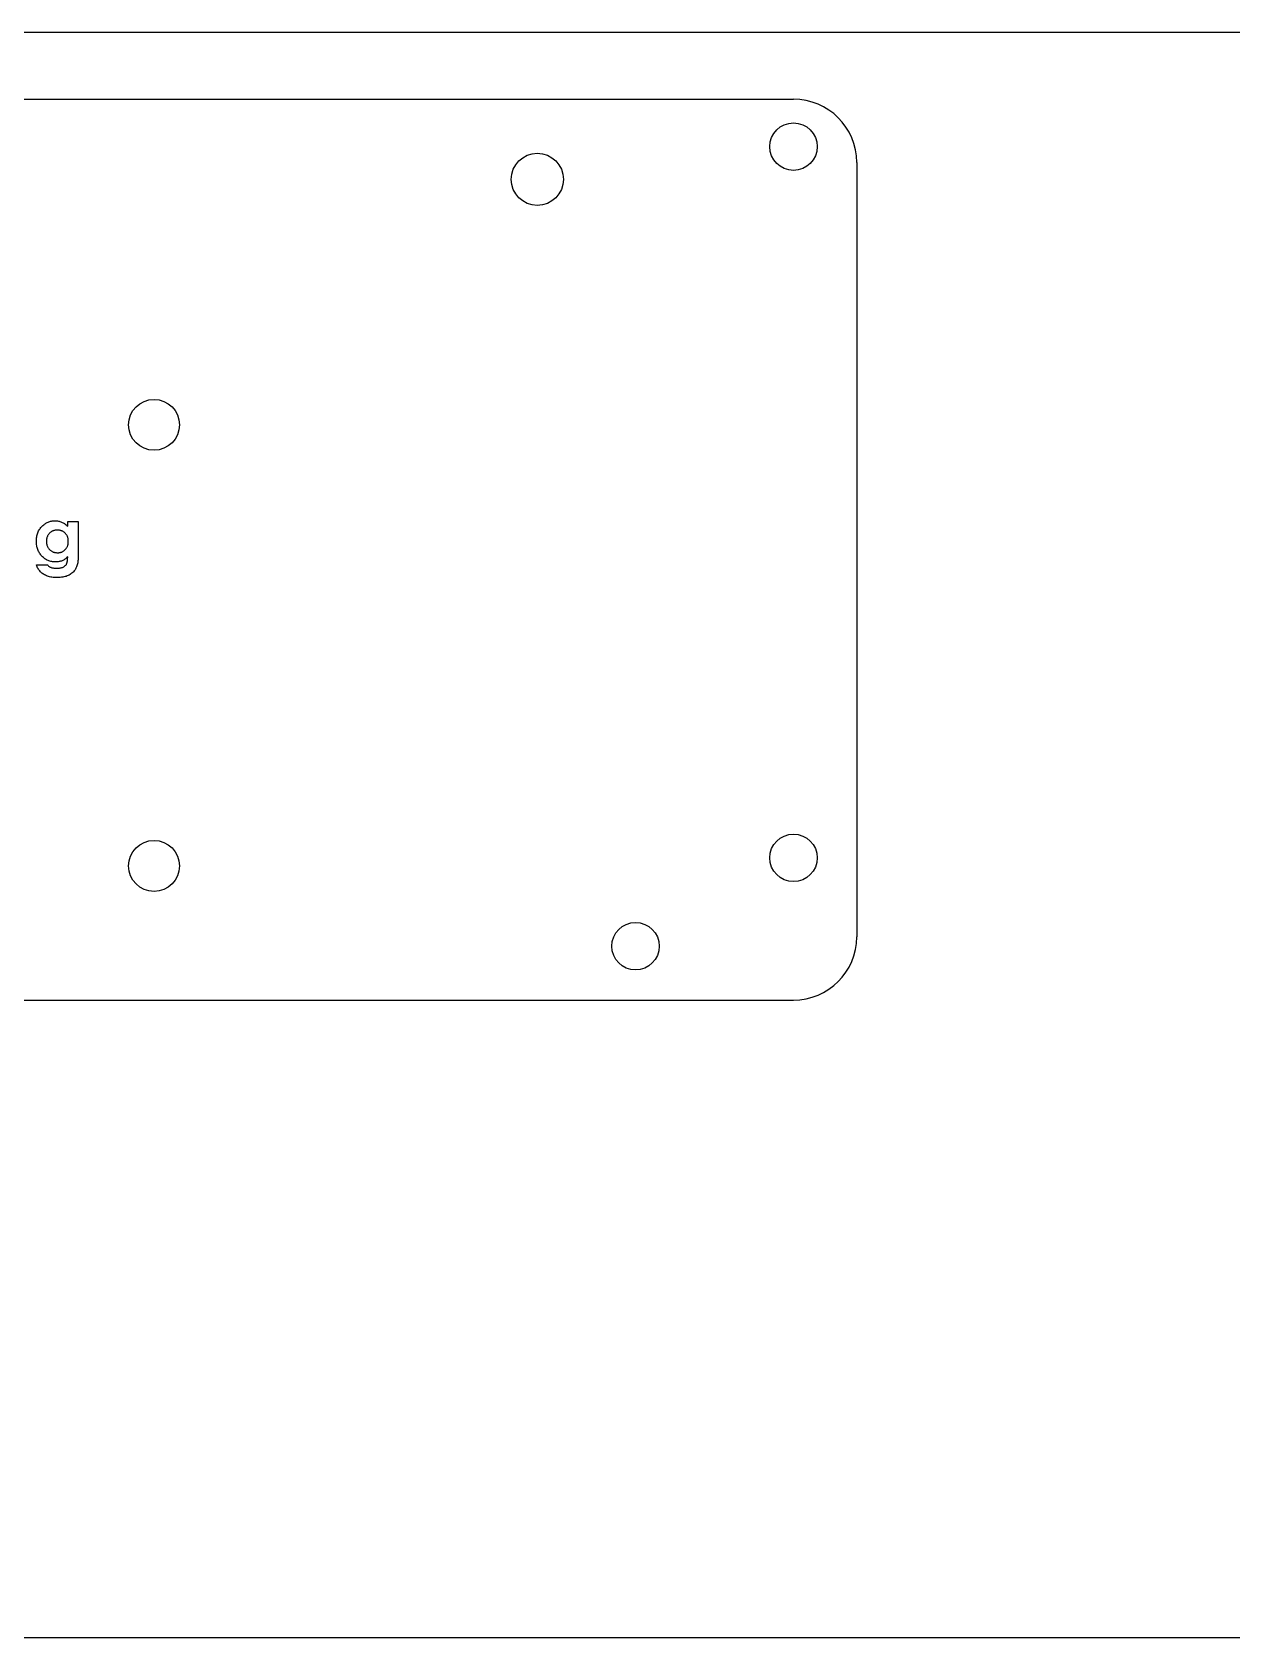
# Model space of a CAD drawing. Header units: millimetres. Extents: x -51 to 558, y -75 to 27.
# Drawn here: x 25.4 to 101.2, y -74.8 to 26.8 of the extents above; entities that cross this region are included whole.
import ezdxf

# ---------------------------------------------------------------- set-up
doc = ezdxf.new("R2010")
doc.units = ezdxf.units.MM

msp = doc.modelspace()

# ---------------------------------------------------------------- linework, layer by layer
at = {"color": 7, "linetype": 'Continuous', "lineweight": 25}
for p, q in [((-44, 22.58), (73.5, 22.58)), ((77.5, 18.58), (77.5, -30.42)), ((27.6, -4.14), (28.27, -4.14)), ((27.6, -4.43), (27.6, -4.14)), ((28.27, -4.14), (28.27, -6.32)), ((25.62, -6.88), (26.32, -6.88)), ((-44, -34.42), (73.5, -34.42))]:
    msp.add_line(p, q, dxfattribs=at)
msp.add_lwpolyline([(-51.18, 26.83), (558.42, 26.83), (558.42, -74.77), (-51.18, -74.77)], close=True)
for centre, radius in [((73.5, 19.58), 1.5), ((57.3, 17.51), 1.65), ((33.06, 1.98), 1.61), ((33.06, -25.93), 1.61), ((73.5, -25.42), 1.5), ((63.51, -31.01), 1.5)]:
    msp.add_circle(centre, radius, dxfattribs=at)
for centre, start, end in [((73.5, 18.58), 0, 90), ((73.5, -30.42), 270, 0)]:
    msp.add_arc(centre, 4, start, end, dxfattribs=at)
for points, knots in [([(25.62, -5.4), (25.62, -5.35), (25.62, -5.25), (25.64, -5.11), (25.67, -4.98), (25.71, -4.85), (25.76, -4.73), (25.83, -4.62), (25.9, -4.52), (25.96, -4.46), (25.99, -4.43)], [0, 0, 0, 0, 0.138016, 0.269734, 0.396745, 0.520319, 0.640547, 0.759724, 0.879131, 1, 1, 1, 1]), ([(25.99, -4.43), (26.02, -4.4), (26.08, -4.35), (26.17, -4.28), (26.26, -4.22), (26.36, -4.18), (26.46, -4.14), (26.57, -4.11), (26.68, -4.1), (26.76, -4.1), (26.8, -4.1)], [0, 0, 0, 0, 0.130259, 0.256681, 0.379784, 0.501471, 0.623319, 0.746312, 0.871731, 1, 1, 1, 1]), ([(26.95, -4.68), (26.92, -4.68), (26.87, -4.68), (26.8, -4.69), (26.73, -4.71), (26.67, -4.73), (26.61, -4.76), (26.55, -4.79), (26.5, -4.83), (26.45, -4.88), (26.4, -4.93), (26.36, -4.99), (26.33, -5.05), (26.3, -5.11), (26.28, -5.18), (26.26, -5.24), (26.25, -5.32), (26.25, -5.37), (26.25, -5.39)], [0, 0, 0, 0, 0.0661972, 0.1303252, 0.1924907, 0.2530305, 0.3135966, 0.3740775, 0.4347841, 0.4976095, 0.5600519, 0.6210323, 0.6822723, 0.7428874, 0.8046208, 0.8677359, 0.9325712, 1, 1, 1, 1]), ([(26.8, -4.1), (26.83, -4.1), (26.9, -4.1), (27.01, -4.11), (27.11, -4.14), (27.21, -4.17), (27.31, -4.22), (27.4, -4.27), (27.5, -4.34), (27.56, -4.4), (27.6, -4.43)], [0, 0, 0, 0, 0.1210153, 0.2397995, 0.3576578, 0.474596, 0.5951772, 0.7216093, 0.8564452, 1, 1, 1, 1]), ([(27.64, -5.4), (27.64, -5.37), (27.64, -5.32), (27.63, -5.24), (27.61, -5.17), (27.59, -5.11), (27.57, -5.04), (27.53, -4.98), (27.49, -4.93), (27.45, -4.88), (27.4, -4.83), (27.34, -4.79), (27.29, -4.76), (27.22, -4.73), (27.16, -4.71), (27.09, -4.69), (27.02, -4.68), (26.97, -4.68), (26.95, -4.68)], [0, 0, 0, 0, 0.069444, 0.135592, 0.199609, 0.261895, 0.32322, 0.383708, 0.44425, 0.505361, 0.566852, 0.626748, 0.685936, 0.745803, 0.8065, 0.868686, 0.933056, 1, 1, 1, 1]), ([(26.83, -6.7), (26.79, -6.7), (26.71, -6.7), (26.59, -6.68), (26.47, -6.65), (26.36, -6.61), (26.26, -6.56), (26.15, -6.49), (26.06, -6.42), (25.97, -6.33), (25.89, -6.24), (25.82, -6.14), (25.76, -6.03), (25.71, -5.91), (25.67, -5.79), (25.64, -5.67), (25.63, -5.53), (25.62, -5.44), (25.62, -5.4)], [0, 0, 0, 0, 0.062973, 0.1237, 0.183445, 0.242476, 0.301273, 0.360988, 0.421869, 0.484864, 0.548268, 0.610431, 0.67277, 0.73514, 0.798288, 0.86338, 0.930319, 1, 1, 1, 1]), ([(26.25, -5.39), (26.25, -5.42), (26.25, -5.47), (26.26, -5.54), (26.28, -5.61), (26.3, -5.68), (26.33, -5.74), (26.36, -5.8), (26.4, -5.86), (26.45, -5.91), (26.5, -5.96), (26.56, -6), (26.62, -6.04), (26.68, -6.07), (26.74, -6.09), (26.81, -6.1), (26.88, -6.11), (26.93, -6.11), (26.96, -6.12)], [0, 0, 0, 0, 0.06862, 0.134675, 0.197932, 0.260448, 0.321294, 0.382443, 0.443854, 0.505984, 0.568072, 0.628986, 0.688849, 0.748568, 0.809329, 0.870916, 0.934441, 1, 1, 1, 1]), ([(26.96, -6.12), (26.98, -6.12), (27.03, -6.11), (27.1, -6.1), (27.17, -6.09), (27.23, -6.07), (27.29, -6.04), (27.35, -6), (27.4, -5.96), (27.45, -5.92), (27.49, -5.87), (27.53, -5.81), (27.57, -5.75), (27.59, -5.69), (27.61, -5.62), (27.63, -5.55), (27.64, -5.47), (27.64, -5.42), (27.64, -5.4)], [0, 0, 0, 0, 0.065461, 0.128347, 0.189068, 0.248938, 0.308024, 0.366703, 0.426834, 0.487805, 0.549753, 0.610659, 0.671749, 0.733442, 0.796702, 0.861717, 0.929511, 1, 1, 1, 1]), ([(26.95, -7.69), (26.89, -7.68), (26.77, -7.68), (26.61, -7.67), (26.45, -7.64), (26.32, -7.6), (26.19, -7.54), (26.08, -7.48), (25.97, -7.41), (25.88, -7.32), (25.8, -7.22), (25.72, -7.12), (25.66, -7), (25.63, -6.92), (25.62, -6.88)], [0, 0, 0, 0, 0.107843, 0.207411, 0.299345, 0.383942, 0.46371, 0.541137, 0.616855, 0.692287, 0.767513, 0.843065, 0.92024, 1, 1, 1, 1]), ([(26.32, -6.88), (26.33, -6.9), (26.37, -6.93), (26.42, -6.98), (26.49, -7.02), (26.56, -7.05), (26.63, -7.07), (26.72, -7.09), (26.81, -7.1), (26.87, -7.1), (26.9, -7.1)], [0, 0, 0, 0, 0.1111214, 0.2236549, 0.3379432, 0.4557772, 0.5798244, 0.7118095, 0.8514539, 1, 1, 1, 1]), ([(27.6, -6.38), (27.57, -6.41), (27.51, -6.46), (27.43, -6.53), (27.34, -6.58), (27.25, -6.63), (27.15, -6.66), (27.05, -6.68), (26.94, -6.7), (26.87, -6.7), (26.83, -6.7)], [0, 0, 0, 0, 0.135251, 0.263928, 0.385524, 0.503705, 0.620733, 0.741155, 0.867767, 1, 1, 1, 1]), ([(26.9, -7.1), (26.94, -7.1), (27.02, -7.1), (27.13, -7.08), (27.23, -7.06), (27.31, -7.03), (27.38, -6.98), (27.45, -6.93), (27.5, -6.88), (27.53, -6.83), (27.55, -6.78), (27.56, -6.74), (27.57, -6.69), (27.58, -6.64), (27.59, -6.58), (27.59, -6.52), (27.6, -6.45), (27.6, -6.4), (27.6, -6.38)], [0, 0, 0, 0, 0.103523, 0.197721, 0.282266, 0.359994, 0.431569, 0.49787, 0.56009, 0.620807, 0.652682, 0.689174, 0.72906, 0.773983, 0.823375, 0.87735, 0.936618, 1, 1, 1, 1]), ([(28.27, -6.32), (28.27, -6.38), (28.27, -6.48), (28.25, -6.62), (28.24, -6.76), (28.21, -6.88), (28.17, -7), (28.12, -7.1), (28.07, -7.19), (28.03, -7.25), (28.01, -7.27)], [0, 0, 0, 0, 0.155478, 0.300234, 0.436257, 0.562885, 0.681681, 0.792784, 0.898941, 1, 1, 1, 1]), ([(28.01, -7.27), (27.98, -7.31), (27.92, -7.37), (27.81, -7.46), (27.69, -7.53), (27.57, -7.59), (27.43, -7.63), (27.28, -7.66), (27.12, -7.68), (27.01, -7.68), (26.95, -7.69)], [0, 0, 0, 0, 0.1145, 0.228421, 0.343997, 0.462956, 0.586703, 0.716303, 0.854131, 1, 1, 1, 1])]:
    msp.add_open_spline(points, degree=3, knots=knots, dxfattribs=at)

doc.saveas('drawing.dxf')
